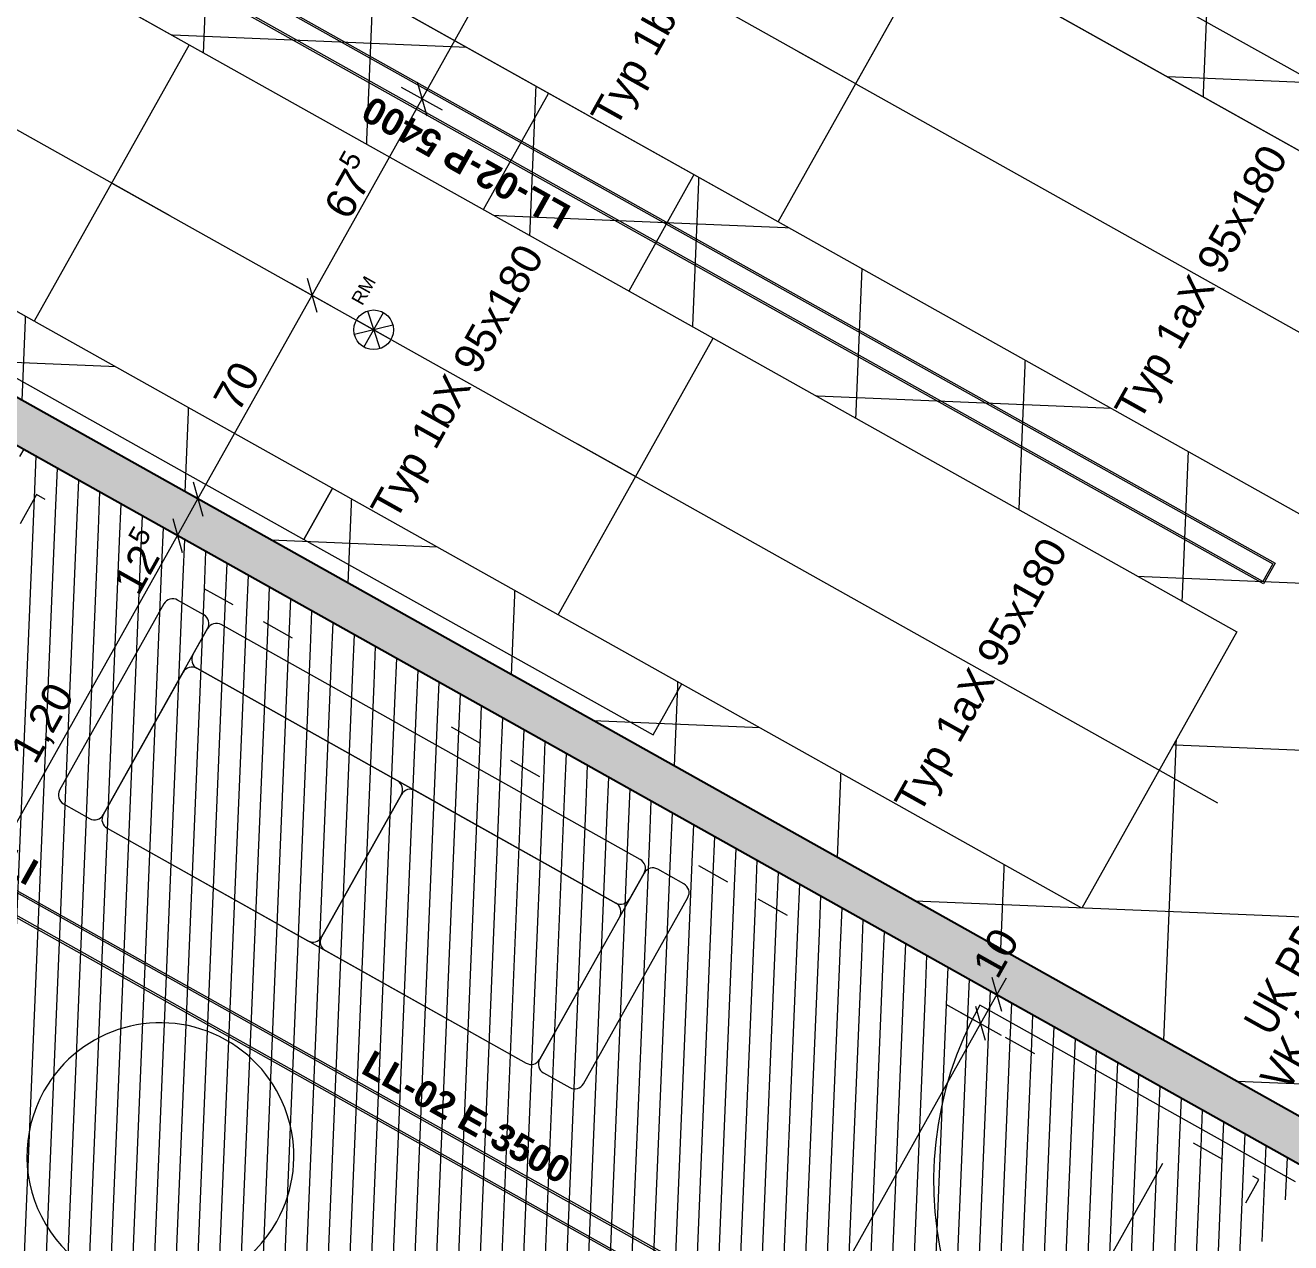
# Model space of a CAD drawing. Header units: metres. Extents: x -27.1 to 50.1, y 105.7 to 163.4.
# Drawn here: x -16.316 to -12.523, y 121.653 to 125.302 of the extents above; entities that cross this region are included whole.
import ezdxf

# ---------------------------------------------------------------- set-up
doc = ezdxf.new("R2010")
doc.units = ezdxf.units.M
doc.header["$MEASUREMENT"] = 0
for name, pattern in [('Punktlinie_ eng', [0.00075, 0, -0.00075]), ('Strichlinie-über-Schnitt', [0.0023, 0.0008, -0.0015]), ('Strichpunktlinie', [0.006703, 0.003528, -0.001764, 0, -0.001411]), ('Wipeout_Contour', [1, 0, -1])]:
    doc.linetypes.add(name, pattern=pattern)
for name, color, linetype in [('00  Raster', 7, 'Continuous'), ('20  Deckensegel', 7, 'Continuous'), ('20  Deckenspiegel + Einbauten', 7, 'Continuous'), ('20  Möbel', 7, 'Continuous'), ('20  Wand Leichtbau', 7, 'Continuous'), ('40  Bemaßung 1_ 50 Deckenspiegel', 7, 'Continuous'), ('40 Text Ausbau 1_50 Deckenspiegel', 7, 'Continuous'), ('Neubau_20  Decke Abhangdecke', 7, 'Continuous'), ('Neubau_20  Decke Abhangdecke_Deckschraffur', 7, 'Continuous'), ('Neubau_20  Deckenspiegel + Einbauten', 7, 'Continuous'), ('Neubau_20 Wand Leichtbau MIETERAUSBAU', 7, 'Continuous'), ('Neubau_20 Wand Leichtbau MIETERAUSBAU_Schnittschraffur', 7, 'Continuous'), ('Neubau_20 Wand Leichtbau MIETERAUSBAU_Tür', 7, 'Continuous')]:
    doc.layers.add(name, color=color, linetype=linetype)
doc.styles.add('ERSTELLTER_STIL_1', font='arial.ttf')
doc.styles.add('ERSTELLTER_STIL_2', font='arial.ttf')
doc.styles.add('ERSTELLTER_STIL_3', font='')
doc.styles.get('ERSTELLTER_STIL_3').set_extended_font_data('Arial Narrow')
pattern_1 = [(87.605446, (0, 0), (-0.06494324, 0.002715745), [])]

msp = doc.modelspace()

# ---------------------------------------------------------------- hatches: boundary and pattern name
at = {"layer": 'Neubau_20  Decke Abhangdecke_Deckschraffur', "linetype": 'Continuous', "lineweight": 18, "true_color": 0xdcff15}
h = msp.add_hatch(dxfattribs=at)
h.set_pattern_fill('Bauliche_Anlagen__geplan_55', color=60, style=0, pattern_type=2)
h.set_pattern_definition([(87.60545, (0, 0), (-0.4995634, 0.0208903), []), (177.60545, (0, 0), (0.0208903, 0.4995634), [])])
h.paths.add_polyline_path([(-18.5789, 125.4226), (-16.3631, 124.1811), (-16.3557, 124.1941), (-12.4212, 121.9896), (-7.1238, 131.4442), (-9.1608, 132.5855), (-10.5172, 130.1646), (-14.1028, 132.1736), (-14.1773, 132.0406), (-14.5524, 132.2508), (-14.4596, 132.4165), (-14.6122, 132.5021)])
at = {"layer": 'Neubau_20  Decke Abhangdecke_Deckschraffur', "linetype": 'Continuous', "lineweight": 18, "true_color": 0xffd5aa}
h = msp.add_hatch(dxfattribs=at)
h.set_pattern_fill('Mauerwerk_0001', color=41, style=0, pattern_type=2)
h.set_pattern_definition(pattern_1)
h.paths.add_polyline_path([(-20.6835, 116.2452), (-20.7323, 116.158), (-20.6451, 116.1091), (-16.8938, 114.0072), (-16.8449, 114.0945), (-12.5312, 121.7933), (-12.4823, 121.8806), (-12.5696, 121.9294), (-16.2336, 123.9824), (-16.3209, 124.0313)])
h.paths.add_polyline_path([(-16.9321, 114.1433), (-20.5962, 116.1963), (-16.2825, 123.8952), (-12.6184, 121.8422), (-13.662, 119.9796), (-14.1767, 120.268), (-14.4847, 119.7184), (-13.97, 119.43)], flags=0)
h.paths.add_polyline_path([(-14.3485, 119.7568), (-14.1384, 120.1319), (-13.7632, 119.9217), (-13.9734, 119.5466)], flags=0)
h = msp.add_hatch(dxfattribs=at)
h.set_pattern_fill('Mauerwerk_0001', color=41, style=0, pattern_type=2)
h.set_pattern_definition(pattern_1)
h.paths.add_polyline_path([(-16.2825, 123.8952), (-20.5962, 116.1963), (-16.9321, 114.1433), (-13.97, 119.43), (-14.4847, 119.7184), (-14.1767, 120.268), (-13.662, 119.9796), (-12.6184, 121.8422)])
at = {"layer": 'Neubau_20 Wand Leichtbau MIETERAUSBAU_Schnittschraffur', "linetype": 'Continuous', "lineweight": 18}
msp.add_hatch(color=9, dxfattribs=at).paths.add_polyline_path([(-12.3122, 121.9285), (-16.3427, 124.1868), (-16.4038, 124.0778), (-12.4823, 121.8806)])

# ---------------------------------------------------------------- linework, layer by layer
at = {"layer": '20  Möbel', "color": 9, "linetype": 'Continuous', "lineweight": 18, "ltscale": 1000}
for p, q in [((-15.2851, 124.1101), (-16.332, 124.6966)), ((-16.5275, 124.3477), (-15.4806, 123.7611)), ((-15.2851, 124.1101), (-15.4806, 123.7611)), ((-15.4806, 123.7611), (-15.2851, 124.1101)), ((-14.2382, 123.5235), (-15.2851, 124.1101)), ((-15.4806, 123.7611), (-14.4337, 123.1746)), ((-15.9003, 123.5674), (-16.2132, 123.0091)), ((-15.781, 123.5349), (-15.8595, 123.5789)), ((-14.4337, 123.1746), (-14.2382, 123.5235)), ((-16.0823, 122.9357), (-15.7695, 123.4941)), ((-15.7695, 123.4941), (-15.8135, 123.4156)), ((-14.4724, 122.8017), (-15.7287, 123.5056)), ((-15.8428, 123.3632), (-16.0823, 122.9357)), ((-15.8428, 123.3632), (-16.0823, 122.9357)), ((-15.2, 123.0374), (-15.802, 123.3747)), ((-14.5457, 122.6708), (-15.802, 123.3747)), ((-15.802, 123.3747), (-14.5457, 122.6708)), ((-15.428, 122.5691), (-15.1885, 122.9966)), ((-15.1885, 122.9966), (-15.428, 122.5691)), ((-14.5457, 122.6708), (-15.1477, 123.0081)), ((-16.2017, 122.9682), (-16.1232, 122.9242)), ((-16.0708, 122.8949), (-15.4689, 122.5576)), ((-16.0708, 122.8949), (-14.8146, 122.191)), ((-14.4609, 122.7609), (-14.7737, 122.2025)), ((-14.5049, 122.6823), (-14.4609, 122.7609)), ((-14.3415, 122.7284), (-14.4201, 122.7724)), ((-14.6429, 122.1292), (-14.33, 122.6875)), ((-14.7737, 122.2025), (-14.5342, 122.63)), ((-14.7737, 122.2025), (-14.5342, 122.63)), ((-15.4165, 122.5283), (-14.8146, 122.191)), ((-14.7622, 122.1617), (-14.6837, 122.1177))]:
    msp.add_line(p, q, dxfattribs=at)
at = {"layer": '20  Möbel', "color": 9, "linetype": 'Continuous', "lineweight": 18, "ltscale": 1000, "flags": 128}
for points in [[(-13.6101, 124.6445), (-16.0528, 126.0132), (-15.6129, 126.7983), (-13.1702, 125.4297)], [(-14.2948, 124.8837), (-14.731, 125.1281), (-14.9754, 124.6919), (-14.5392, 124.4475)]]:
    msp.add_lwpolyline(points, close=True, dxfattribs=at)
msp.add_lwpolyline([(-16.2601, 122.1075, 1), (-15.5621, 121.7164, 1)], format="xyb", close=True, dxfattribs=at)
at = {"layer": '20  Möbel', "color": 9, "linetype": 'Continuous', "lineweight": 18, "ltscale": 1000}
for centre, start, end in [((-15.8742, 123.5527), 60.738, 150.738), ((-15.7957, 123.5087), 330.738, 60.738), ((-15.7433, 123.4794), 60.738, 150.738), ((-15.7873, 123.4009), 150.738, 240.738), ((-15.8166, 123.3485), 60.738, 150.738), ((-15.8166, 123.3485), 60.738, 150.738), ((-15.2147, 123.0113), 330.738, 60.738), ((-16.187, 122.9944), 150.738, 240.738), ((-15.1623, 122.9819), 60.738, 150.738), ((-16.1085, 122.9504), 240.738, 330.738), ((-16.0562, 122.9211), 150.738, 240.738), ((-16.0562, 122.9211), 150.738, 240.738), ((-14.4871, 122.7755), 330.738, 60.738), ((-14.4347, 122.7462), 60.738, 150.738), ((-14.3562, 122.7022), 330.738, 60.738), ((-14.5311, 122.697), 240.738, 330.738), ((-14.5604, 122.6447), 330.738, 60.738), ((-14.5604, 122.6447), 330.738, 60.738), ((-15.4542, 122.5838), 240.738, 330.738), ((-15.4019, 122.5545), 150.738, 240.738), ((-14.7999, 122.2172), 240.738, 330.738), ((-14.7999, 122.2172), 240.738, 330.738), ((-14.7476, 122.1879), 150.738, 240.738), ((-14.669, 122.1439), 240.738, 330.738)]:
    msp.add_arc(centre, 0.03, start, end, dxfattribs=at)
at = {"layer": '20  Wand Leichtbau', "color": 7, "linetype": 'Strichlinie-über-Schnitt', "lineweight": 18, "ltscale": 1000, "flags": 128}
msp.add_lwpolyline([(-8.4912, 129.0037), (-13.7593, 119.6014)], dxfattribs=at)
msp.add_lwpolyline([(-8.4912, 129.0037), (-13.7593, 119.6014)], dxfattribs=at)
at = {"layer": '40  Bemaßung 1_ 50 Deckenspiegel', "color": 7, "linetype": 'Continuous', "lineweight": 13, "ltscale": 1000}
for p, q in [((-13.4648, 122.4311), (-13.3421, 122.3623)), ((-13.3891, 122.3456), (-13.4179, 122.4477)), ((-13.376, 122.4458), (-13.4035, 122.3967)), ((-13.4035, 122.3967), (-13.4524, 122.3095)), ((-13.5137, 122.3438), (-13.391, 122.2751)), ((-13.438, 122.2584), (-13.4667, 122.3605)), ((-13.4524, 122.3095), (-17.7661, 114.6106))]:
    msp.add_line(p, q, dxfattribs=at)
at = {"layer": 'Neubau_20  Decke Abhangdecke', "color": 7, "linetype": 'Continuous', "lineweight": 13, "ltscale": 1000, "flags": 128}
msp.add_lwpolyline([(-18.5789, 125.4226), (-16.3631, 124.1811), (-16.3557, 124.1941), (-12.4212, 121.9896), (-7.1238, 131.4442), (-9.1608, 132.5855), (-10.5172, 130.1646), (-14.1028, 132.1736), (-14.1773, 132.0406), (-14.5524, 132.2508), (-14.4596, 132.4165), (-14.6122, 132.5021)], close=True, dxfattribs=at)
at = {"layer": 'Neubau_20  Decke Abhangdecke', "color": 7, "linetype": 'Punktlinie_ eng', "lineweight": 13, "ltscale": 1000, "flags": 128}
for points in [[(-20.6835, 116.2452), (-20.7323, 116.158), (-20.6451, 116.1091), (-16.8938, 114.0072), (-16.8449, 114.0945), (-12.5312, 121.7933), (-12.4823, 121.8806), (-12.5696, 121.9294), (-16.2336, 123.9824), (-16.3209, 124.0313)], [(-16.2825, 123.8952), (-20.5962, 116.1963), (-16.9321, 114.1433), (-13.97, 119.43), (-14.4847, 119.7184), (-14.1767, 120.268), (-13.662, 119.9796), (-12.6184, 121.8422)], [(-16.9321, 114.1433), (-20.5962, 116.1963), (-16.2825, 123.8952), (-12.6184, 121.8422), (-13.662, 119.9796), (-14.1767, 120.268), (-14.4847, 119.7184), (-13.97, 119.43)]]:
    msp.add_lwpolyline(points, close=True, dxfattribs=at)
at = {"layer": 'Neubau_20 Wand Leichtbau MIETERAUSBAU', "color": 7, "linetype": 'Continuous', "lineweight": 25, "ltscale": 1000, "flags": 128}
for points in [[(-12.3122, 121.9285), (-16.3427, 124.1868)], [(-16.4038, 124.0778), (-12.4823, 121.8806)]]:
    msp.add_lwpolyline(points, dxfattribs=at)
at = {"layer": 'Neubau_20 Wand Leichtbau MIETERAUSBAU_Tür', "color": 7, "linetype": 'Continuous', "lineweight": 18, "ltscale": 1000}
msp.add_line((-12.508, 121.8348), (-13.4545, 122.3651), dxfattribs=at)
at = {"layer": 'Neubau_20 Wand Leichtbau MIETERAUSBAU_Tür', "color": 7, "linetype": 'Continuous', "lineweight": 13, "ltscale": 1000}
msp.add_arc((-12.508, 121.8348), 1.085, 150.7379, 240.7379, dxfattribs=at)

# ---------------------------------------------------------------- texts
at = {"layer": '20  Deckenspiegel + Einbauten', "color": 7, "linetype": 'Continuous', "lineweight": 13, "char_height": 0.08, "rotation": 330.7271, "style": 'ERSTELLTER_STIL_2'}
for s, insert, attachment_point in [('\\A1;{\\pql;\\fArial|b1|i0|c0|p38;DALI}', (-16.4973, 122.9185), 1), ('\\A1;{\\pqc;\\fArial|b1|i0|c0|p38;LL-02 E-3\\fArial|b1|i0|c0|p38;5\\fArial|b1|i0|c0|p38;00}', (-14.9739, 122.0645), 2)]:
    msp.add_mtext(s, dxfattribs=dict(at, insert=insert, attachment_point=attachment_point))
at = {"layer": '40  Bemaßung 1_ 50 Deckenspiegel', "color": 7, "linetype": 'Continuous', "lineweight": 13, "char_height": 0.09, "attachment_point": 7, "rotation": 60.738, "style": 'ERSTELLTER_STIL_1'}
for s, insert, width in [('\\A1;{\\pql;\\fArial|b0|i0|c0|p38;1,20}', (-16.2716, 123.0746), 0.239452), ('\\A1;{\\pql;\\fArial|b0|i0|c0|p38;10}', (-13.4008, 122.4382), 0.136595)]:
    msp.add_mtext(s, dxfattribs=dict(at, insert=insert, width=width))
at = {"layer": '40 Text Ausbau 1_50 Deckenspiegel', "color": 7, "linetype": 'Continuous', "lineweight": 18, "char_height": 0.1, "attachment_point": 4, "rotation": 60.738, "style": 'ERSTELLTER_STIL_3'}
for s, insert in [('\\A1;{\\pql;\\fArial Narrow|b0|i0|c0|p38;VK AD_06a +2,95}', (-12.562, 122.1173)), ('\\A1;{\\pql;\\fArial Narrow|b0|i0|c0|p38;UK RD +3,17}', (-12.616, 122.2867))]:
    msp.add_mtext(s, dxfattribs=dict(at, insert=insert))

# ---------------------------------------------------------------- next in the draw order: wipeouts: each hides what was drawn before it
at = {"color": 254, "linetype": 'Wipeout_Contour', "lineweight": 0, "ltscale": 505.903639}
msp.add_wipeout([(-11.3644, 125.8393), (-12.9347, 126.7192), (-13.399, 125.8904), (-11.8287, 125.0106)], dxfattribs=at).dxf.layer = '20  Deckensegel'
at = {"color": 254, "linetype": 'Wipeout_Contour', "lineweight": 0, "ltscale": 501.307048}
msp.add_wipeout([(-14.2544, 124.3637), (-15.8247, 125.2435), (-16.2891, 124.4147), (-14.7188, 123.5349)], dxfattribs=at).dxf.layer = '20  Deckensegel'

# ---------------------------------------------------------------- next in the draw order: linework, layer by layer
at = {"layer": '20  Deckensegel', "color": 7, "linetype": 'Continuous', "lineweight": 18, "ltscale": 1000}
for p, q in [((-16.2891, 124.4147), (-15.8247, 125.2435)), ((-15.8247, 125.2435), (-14.2544, 124.3637)), ((-14.7188, 123.5349), (-16.2891, 124.4147)), ((-14.2544, 124.3637), (-14.7188, 123.5349))]:
    msp.add_line(p, q, dxfattribs=at)
at = {"layer": '20  Deckensegel', "color": 6, "linetype": 'Strichpunktlinie', "lineweight": 18, "ltscale": 1000}
msp.add_line((-16.2314, 124.9269), (-14.3121, 123.8515), dxfattribs=at)
at = {"layer": '20  Deckensegel', "color": 7, "linetype": 'Continuous', "lineweight": 18, "ltscale": 1000, "flags": 128}
msp.add_lwpolyline([(-14.2544, 124.3637), (-14.7188, 123.5349), (-16.2891, 124.4147), (-15.8247, 125.2435)], close=True, dxfattribs=at)
at = {"layer": '40  Bemaßung 1_ 50 Deckenspiegel', "color": 7, "linetype": 'Continuous', "lineweight": 13, "ltscale": 1000}
for p, q in [((-15.4708, 124.5437), (-15.4421, 124.4416)), ((-15.3951, 124.4583), (-15.5178, 124.5271)), ((-15.7986, 123.882), (-15.4564, 124.4927)), ((-15.813, 123.933), (-15.7842, 123.8309)), ((-15.7373, 123.8476), (-15.86, 123.9164)), ((-15.8597, 123.7729), (-15.7986, 123.882)), ((-15.8741, 123.824), (-15.8453, 123.7219)), ((-15.7984, 123.7386), (-15.9211, 123.8073)), ((-16.4463, 122.7261), (-15.8597, 123.7729))]:
    msp.add_line(p, q, dxfattribs=at)
at = {"layer": 'Neubau_20  Deckenspiegel + Einbauten', "color": 7, "linetype": 'Continuous', "lineweight": 13, "ltscale": 1000}
for p, q in [((-15.3008, 124.3374), (-15.2427, 124.441)), ((-15.3008, 124.3374), (-15.2427, 124.441)), ((-15.2902, 124.4457), (-15.2533, 124.3328)), ((-15.2902, 124.4457), (-15.2533, 124.3328)), ((-15.2139, 124.4029), (-15.3295, 124.3755)), ((-15.2139, 124.4029), (-15.3295, 124.3755)), ((-15.2199, 124.3602), (-15.3236, 124.4182)), ((-15.2199, 124.3602), (-15.3236, 124.4182))]:
    msp.add_line(p, q, dxfattribs=at)
msp.add_circle((-15.2717, 124.3892), 0.0594, dxfattribs=at)
msp.add_circle((-15.2717, 124.3892), 0.0594, dxfattribs=at)

# ---------------------------------------------------------------- next in the draw order: texts
at = {"layer": '20  Deckensegel', "color": 7, "linetype": 'Continuous', "lineweight": 13, "insert": (-14.7862, 124.626), "char_height": 0.09, "attachment_point": 6, "rotation": 60.7389, "style": 'ERSTELLTER_STIL_1'}
msp.add_mtext('\\A1;{\\pqr;\\fArial|b0|i0|c0|p38;Typ 1bX 95x180}', dxfattribs=at)
at = {"layer": '20  Deckenspiegel + Einbauten', "color": 7, "linetype": 'Continuous', "lineweight": 13, "insert": (-15.3408, 124.4789), "char_height": 0.04, "attachment_point": 1, "rotation": 60.738, "style": 'ERSTELLTER_STIL_1'}
msp.add_mtext('\\A1;{\\pql;\\fArial|b0|i0|c0|p38;R\\fArial|b0|i0|c0|p38;M}', dxfattribs=at)
msp.add_mtext('\\A1;{\\pql;\\fArial|b0|i0|c0|p38;R\\fArial|b0|i0|c0|p38;M}', dxfattribs=at)
at = {"layer": '40  Bemaßung 1_ 50 Deckenspiegel', "color": 7, "linetype": 'Continuous', "lineweight": 13, "insert": (-15.6766, 124.1366), "char_height": 0.09, "width": 0.136595, "attachment_point": 7, "rotation": 60.738, "style": 'ERSTELLTER_STIL_1'}
msp.add_mtext('\\A1;{\\pql;\\fArial|b0|i0|c0|p38;70}', dxfattribs=at)
at = {"layer": '40  Bemaßung 1_ 50 Deckenspiegel', "color": 7, "linetype": 'Continuous', "lineweight": 13, "insert": (-15.9548, 123.575), "char_height": 0.09, "attachment_point": 7, "rotation": 60.738, "style": 'ERSTELLTER_STIL_1'}
msp.add_mtext('\\A1;{\\pql;\\fArial|b0|i0|c0|p38;12\\fArial|b0|i0|c0|p38;\\A1{\\H.66x;\\S5^  ;}}', dxfattribs=at)

# ---------------------------------------------------------------- next in the draw order: wipeouts: each hides what was drawn before it
at = {"color": 254, "linetype": 'Wipeout_Contour', "lineweight": 0, "ltscale": 505.671179}
msp.add_wipeout([(-13.5945, 125.5414), (-15.1649, 126.4213), (-15.6292, 125.5925), (-14.0589, 124.7126)], dxfattribs=at).dxf.layer = '20  Deckensegel'
at = {"color": 254, "linetype": 'Wipeout_Contour', "lineweight": 0, "ltscale": 505.598839}
msp.add_wipeout([(-15.8247, 125.2435), (-17.3951, 126.1233), (-17.8594, 125.2946), (-16.2891, 124.4147)], dxfattribs=at).dxf.layer = '20  Deckensegel'
at = {"color": 254, "linetype": 'Wipeout_Contour', "lineweight": 0, "ltscale": 497.082491}
msp.add_wipeout([(-12.6841, 123.4839), (-14.2544, 124.3637), (-14.7188, 123.5349), (-13.1484, 122.6551)], dxfattribs=at).dxf.layer = '20  Deckensegel'

# ---------------------------------------------------------------- next in the draw order: linework, layer by layer
at = {"layer": '20  Deckensegel', "color": 7, "linetype": 'Continuous', "lineweight": 18, "ltscale": 1000}
for p, q in [((-17.3951, 126.1233), (-15.8247, 125.2435)), ((-14.0589, 124.7126), (-15.6292, 125.5925)), ((-13.5945, 125.5414), (-14.0589, 124.7126)), ((-16.2891, 124.4147), (-17.8594, 125.2946)), ((-15.8247, 125.2435), (-16.2891, 124.4147)), ((-14.7188, 123.5349), (-14.2544, 124.3637)), ((-14.2544, 124.3637), (-12.6841, 123.4839)), ((-13.1484, 122.6551), (-14.7188, 123.5349)), ((-12.6841, 123.4839), (-13.1484, 122.6551))]:
    msp.add_line(p, q, dxfattribs=at)
at = {"layer": '20  Deckensegel', "color": 6, "linetype": 'Strichpunktlinie', "lineweight": 18, "ltscale": 1000}
for p, q in [((-15.5715, 126.1046), (-13.6522, 125.0293)), ((-17.8017, 125.8067), (-15.8824, 124.7314)), ((-14.6611, 124.0471), (-12.7418, 122.9717))]:
    msp.add_line(p, q, dxfattribs=at)
at = {"layer": '20  Deckensegel', "color": 7, "linetype": 'Continuous', "lineweight": 18, "ltscale": 1000, "flags": 128}
for points in [[(-13.5945, 125.5414), (-14.0589, 124.7126), (-15.6292, 125.5925), (-15.1649, 126.4213)], [(-15.8247, 125.2435), (-16.2891, 124.4147), (-17.8594, 125.2946), (-17.3951, 126.1233)], [(-12.6841, 123.4839), (-13.1484, 122.6551), (-14.7188, 123.5349), (-14.2544, 124.3637)]]:
    msp.add_lwpolyline(points, close=True, dxfattribs=at)
at = {"layer": '40  Bemaßung 1_ 50 Deckenspiegel', "color": 7, "linetype": 'Continuous', "lineweight": 13, "ltscale": 1000}
for p, q in [((-15.0652, 125.0472), (-15.1879, 125.1159)), ((-15.1409, 125.1326), (-15.1121, 125.0305)), ((-15.4564, 124.4927), (-15.1265, 125.0815))]:
    msp.add_line(p, q, dxfattribs=at)
at = {"layer": 'Neubau_20  Deckenspiegel + Einbauten', "color": 7, "linetype": 'Continuous', "lineweight": 13, "ltscale": 1000, "flags": 128}
for points in [[(-16.5846, 122.7629), (-13.5315, 121.0515), (-13.4968, 121.1134), (-16.5499, 122.8248)], [(-16.5754, 122.764), (-13.5337, 121.059), (-13.5043, 121.1113), (-16.546, 122.8163)]]:
    msp.add_lwpolyline(points, close=True, dxfattribs=at)

# ---------------------------------------------------------------- next in the draw order: texts
at = {"layer": '20  Deckensegel', "color": 7, "linetype": 'Continuous', "lineweight": 13, "char_height": 0.09, "attachment_point": 6, "rotation": 60.7389, "style": 'ERSTELLTER_STIL_1'}
for s, insert in [('\\A1;{\\pqr;\\fArial|b0|i0|c0|p38;Typ 1bX 95x180}', (-14.1263, 125.8038)), ('\\A1;{\\pqr;\\fArial|b0|i0|c0|p38;Typ 1aX 95x180}', (-13.2159, 123.7462))]:
    msp.add_mtext(s, dxfattribs=dict(at, insert=insert))
at = {"layer": '20  Deckenspiegel + Einbauten', "color": 7, "linetype": 'Continuous', "lineweight": 13, "insert": (-15.0147, 124.855), "char_height": 0.08, "attachment_point": 2, "rotation": 150.738, "style": 'ERSTELLTER_STIL_2'}
msp.add_mtext('\\A1;{\\pqc;\\fArial|b1|i0|c0|p38;LL-02-P \\fArial|b1|i0|c0|p38;54\\fArial|b1|i0|c0|p38;00}', dxfattribs=at)
at = {"layer": '40  Bemaßung 1_ 50 Deckenspiegel', "color": 7, "linetype": 'Continuous', "lineweight": 13, "insert": (-15.3234, 124.7009), "char_height": 0.09, "attachment_point": 7, "rotation": 60.738, "style": 'ERSTELLTER_STIL_1'}
msp.add_mtext('\\A1;{\\pql;\\fArial|b0|i0|c0|p38;67\\fArial|b0|i0|c0|p38;\\A1{\\H.66x;\\S5^  ;}}', dxfattribs=at)

# ---------------------------------------------------------------- next in the draw order: wipeouts: each hides what was drawn before it
at = {"color": 254, "linetype": 'Wipeout_Contour', "lineweight": 0, "ltscale": 501.483387}
msp.add_wipeout([(-12.0242, 124.6616), (-13.5945, 125.5414), (-14.0589, 124.7126), (-12.4886, 123.8328)], dxfattribs=at).dxf.layer = '20  Deckensegel'

# ---------------------------------------------------------------- next in the draw order: linework, layer by layer
at = {"layer": '00  Raster', "color": 5, "linetype": 'Strichpunktlinie', "lineweight": 13, "ltscale": 1000}
msp.add_line((-17.9562, 112.8782), (7.5682, 158.4329), dxfattribs=at)
at = {"layer": '00  Raster', "color": 7, "linetype": 'Strichpunktlinie', "lineweight": 13, "ltscale": 1000}
msp.add_line((-0.3434, 118.346), (-19.9527, 129.3331), dxfattribs=at)
at = {"layer": '20  Deckensegel', "color": 7, "linetype": 'Continuous', "lineweight": 18, "ltscale": 1000}
for p, q in [((-14.0589, 124.7126), (-13.5945, 125.5414)), ((-13.5945, 125.5414), (-12.0242, 124.6616)), ((-12.4886, 123.8328), (-14.0589, 124.7126))]:
    msp.add_line(p, q, dxfattribs=at)
at = {"layer": '20  Deckensegel', "color": 6, "linetype": 'Strichpunktlinie', "lineweight": 18, "ltscale": 1000}
msp.add_line((-14.0012, 125.2248), (-12.0819, 124.1495), dxfattribs=at)
at = {"layer": '20  Deckensegel', "color": 7, "linetype": 'Continuous', "lineweight": 18, "ltscale": 1000, "flags": 128}
msp.add_lwpolyline([(-12.0242, 124.6616), (-12.4886, 123.8328), (-14.0589, 124.7126), (-13.5945, 125.5414)], close=True, dxfattribs=at)
at = {"layer": '40  Bemaßung 1_ 50 Deckenspiegel', "color": 7, "linetype": 'Continuous', "lineweight": 13, "ltscale": 1000}
msp.add_line((-15.1265, 125.0815), (-13.8067, 127.437), dxfattribs=at)
at = {"layer": 'Neubau_20  Deckenspiegel + Einbauten', "color": 7, "linetype": 'Continuous', "lineweight": 13, "ltscale": 1000, "flags": 128}
for points in [[(-12.6039, 123.6274), (-17.3148, 126.2669), (-17.2801, 126.3289), (-12.5692, 123.6893)], [(-12.606, 123.6349), (-17.3073, 126.269), (-17.278, 126.3214), (-12.5767, 123.6872)]]:
    msp.add_lwpolyline(points, close=True, dxfattribs=at)

# ---------------------------------------------------------------- next in the draw order: texts
at = {"layer": '20  Deckensegel', "color": 7, "linetype": 'Continuous', "lineweight": 13, "insert": (-12.556, 124.924), "char_height": 0.09, "attachment_point": 6, "rotation": 60.7389, "style": 'ERSTELLTER_STIL_1'}
msp.add_mtext('\\A1;{\\pqr;\\fArial|b0|i0|c0|p38;Typ 1aX 95x180}', dxfattribs=at)

doc.saveas('drawing.dxf')
